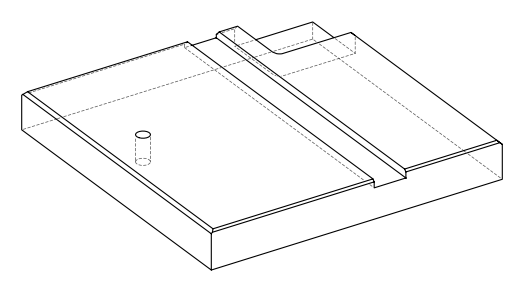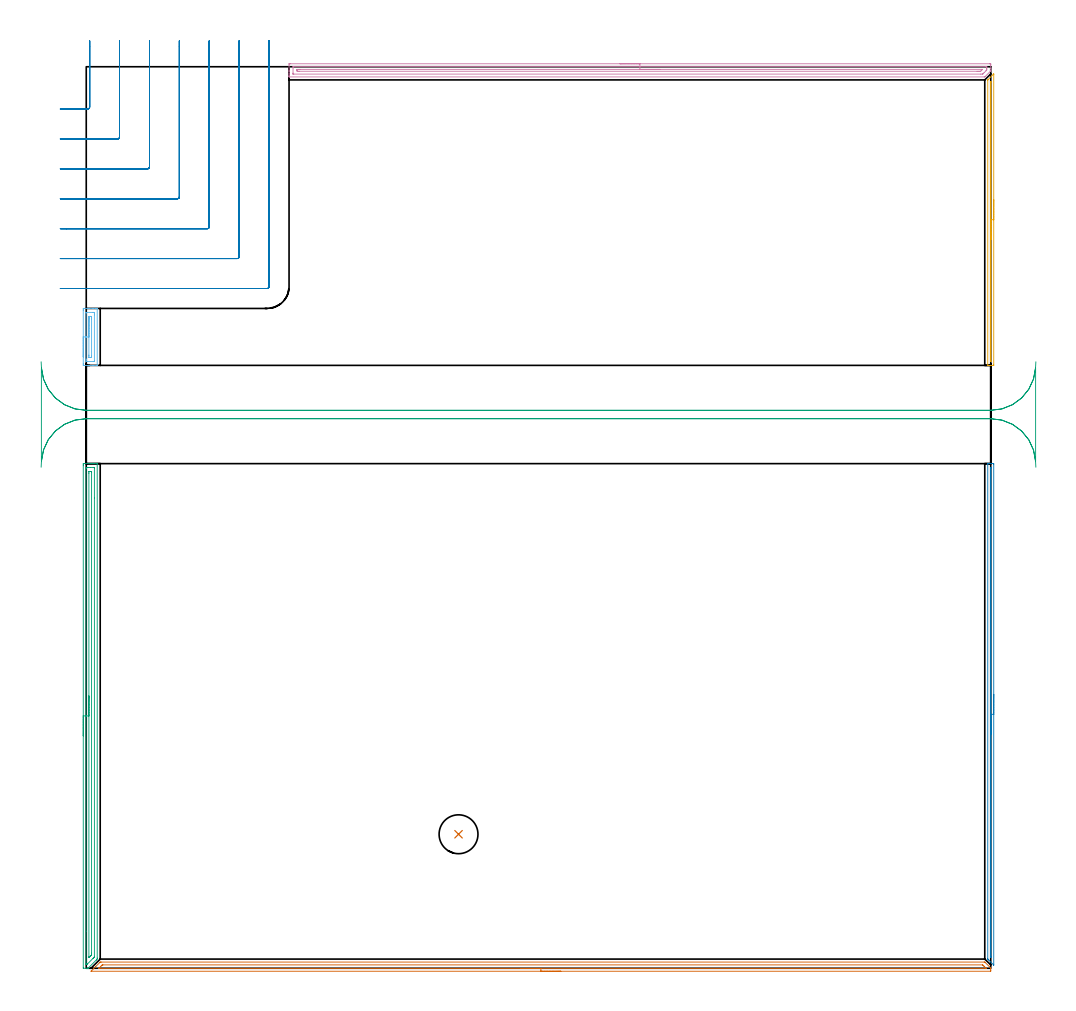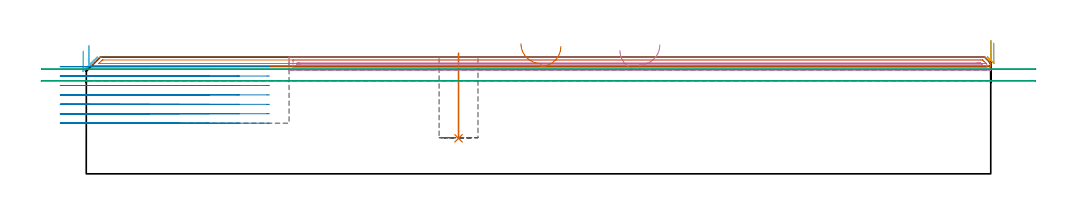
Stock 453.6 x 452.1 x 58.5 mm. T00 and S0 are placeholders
(PLAN: 9 operations, 3 tool changes, 49.2 min)
(1 INDEXABLE_INSERT_DRILL_BLIND_HOLE_FROM_SOLID | STEP1POCKET | NXT0302_010 | 0.17 min | 12063 mm3)
(2 AREA_MILL | FG_CHAMFER_SURFACE | UGT0205_001 | 4.14 min | 1149 mm3)
(3 AREA_MILL_1 | FG_CHAMFER_SURFACE_1 | UGT0205_001 | 6.22 min | 6305 mm3)
(4 AREA_MILL_2 | FG_CHAMFER_SURFACE_2 | UGT0205_001 | 8.6 min | 7759 mm3)
(5 AREA_MILL_3 | FG_CHAMFER_SURFACE_3 | UGT0205_001 | 2.45 min | 658 mm3)
(6 AREA_MILL_4 | FG_CHAMFER_SURFACE_4 | UGT0205_001 | 0.87 min | 918 mm3)
(7 AREA_MILL_5 | FG_CHAMFER_SURFACE_5 | UGT0205_001 | 7.35 min | 4726 mm3)
(8 MILL_CORNER_NOTCH_RECTANGULAR | CORNER_NOTCH_RECTANGULAR | UGT0201_094 | Follow Part, ap 5, ae 75% | 14.93 min | 406972 mm3)
(9 MILL_RECTANGULAR_SLOT | SLOT_RECTANGULAR | UGT0201_009 | Follow Part, ap 11.25, ae 75% | 4.47 min | 265330 mm3)
(TOOL NXT0302_010 | Index. Insert Drill 19.5mm [880-D1950L25-05] | D19.5 PA176 FL98 Z2)
(TOOL UGT0205_001 | Chamfer Mill 20 x 3 x 45 deg. | D20 FL50 Z2)
(TOOL UGT0201_094 | End mill 20 mm | D20 FL38 Z4)
(TOOL UGT0201_009 | End Mill 45 mm | D45 FL63 Z6)
(OP 1 INDEXABLE_INSERT_DRILL_BLIND_HOLE_FROM_SOLID)
G17 G21 G94 G90
T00 M6
G54
G17 G0 G90 X186.7 Y67.2 S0 M3
G43 Z68.5 H1
G94 G81 G98 Z17.8 F250. R60.5
G80
M5
M2
(OP 2 AREA_MILL)
G17 G21 G94 G90
T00 M6
G54
G17 G0 G90 X455.1 Y137.35 S1061 M3
G43 Z68.5 H0
Z65.5
G94 G1 Y137.312 Z64.628 F250.
Y137.198 Z63.764
Y137.009 Z62.912
Y136.747 Z62.08
Y136.413 Z61.274
Y136.01 Z60.5
Y135.541 Z59.764
Y135.01 Z59.072
Y134.421 Z58.429
Y133.778 Z57.84
Y133.086 Z57.308
Y132.35 Z56.84
Y131.576 Z56.437
Y130.77 Z56.103
Y129.938 Z55.841
Y129.086 Z55.652
Y128.222 Z55.538
Y127.35 Z55.5
Y1.711
X455.095 Y1.628 Z55.504
X455.093 Y1.618 Z55.505
X455.071 Y1.628 Z55.527
X452.646 Y4.053 Z57.953
X452.265 Y4.434 Z58.331
X452.104 Y4.596 Z58.49
X452.1 Y4.905 Z58.5
Y252.923
X452.096 Y253.077 Z58.496
X452.102 Y253.09 Z58.489
X452.107 Y253.096 Z58.484
X452.164 Y253.1 Z58.428
X452.581 Z58.019
X452.893 Z57.706
X453.6 Z56.995
X454.845 Z55.752
X455.091 Y253.098 Z55.505
X455.1 Y252.619 Z55.5
Y127.35
X453.686 Z56.914
X453.685 Y5.799 Z56.915
Y5.714
X453.682 Y5.627 Z56.918
X453.676 Y5.485 Z56.924
X453.6 Y5.559 Z57.
X453.543 Y5.619 Z57.057
X453.521 Y5.659 Z57.079
X453.518 Y5.713 Z57.082
X453.516 Y5.799 Z57.084
X453.515 Y5.884 Z57.085
X453.514 Y6.693 Z57.086
X453.515 Y250.774 Z57.085
X453.516 Y250.86 Z57.084
X453.521 Y251.031 Z57.079
X453.529 Y251.091 Z57.071
X453.549 Y251.094 Z57.051
X453.6 Y251.097 Z57.
X453.659 Z56.941
X453.675 Y251.094 Z56.925
X453.678 Y251.092 Z56.922
X453.681 Y251.06 Z56.919
X453.684 Y250.946 Z56.916
X453.686 Y250.775 Z56.914
Y250.689
Y127.35
Y126.478 Z56.952
Y125.613 Z57.066
Y124.762 Z57.255
Y123.93 Z57.517
Y123.124 Z57.851
Y122.35 Z58.254
Y121.614 Z58.723
Y120.922 Z59.254
Y120.279 Z59.843
Y119.69 Z60.486
Y119.158 Z61.178
Y118.69 Z61.914
Y118.287 Z62.688
Y117.953 Z63.494
Y117.691 Z64.326
Y117.502 Z65.178
Y117.388 Z66.043
Y117.35 Z66.914
G0 Z68.5
M5
M2
(OP 3 AREA_MILL_1)
G17 G21 G94 G90
T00 M6
G54
G17 G0 G90 X-1.5 Y116.55 S1061 M3
G43 Z68.5 H0
Z61.5
G94 G1 Y116.588 Z60.628 F250.
Y116.702 Z59.764
Y116.891 Z58.912
Y117.153 Z58.08
Y117.487 Z57.274
Y117.89 Z56.5
Y118.358 Z55.764
Y118.89 Z55.072
Y119.479 Z54.429
Y120.122 Z53.84
Y120.814 Z53.309
Y121.55 Z52.84
Y122.324 Z52.437
Y123.13 Z52.103
Y123.962 Z51.841
Y124.814 Z51.652
Y125.678 Z51.538
Y126.55 Z51.5
Y252.02
X-1.499 Y252.485 Z51.501
X-1.495 Y252.909 Z51.503
X-1.492 Y253.09 Z51.505
X-1.078 Y253.1 Z51.919
X2.44 Z55.434
X2.987 Z55.984
X3.319 Z56.315
X3.866 Z56.862
X4.198 Z57.193
X5.182 Z58.181
X5.494 Y253.09 Z58.493
X5.5 Y252.931 Z58.5
Y5.081
X5.498 Y4.593 Z58.487
X5.096 Y4.195 Z58.095
X5.078 Y4.177 Z58.077
X0.974 Y0.074 Z53.973
X0.918 Y0.02 Z53.917
X0.891 Y0.001 Z53.889
X0.681 Y0. Z53.679
X0.622 Z53.621
X-0.198 Z52.796
X-1.409 Z51.588
X-1.491 Y0.003 Z51.505
X-1.5 Y0.169 Z51.5
Y126.55
X-0.086 Z52.914
X-0.085 Y250.583 Z52.915
X-0.084 Y250.698 Z52.916
X-0.079 Y251.078 Z52.921
X0.292 Y251.093 Z53.292
X0.681 Y251.098 Z53.681
X1.165 Y251.1 Z54.165
X2.044 Z55.044
X3.803 Z56.803
X4.002 Y251.098 Z57.002
X4.033 Y251.096 Z57.033
X4.064 Y251.09 Z57.064
X4.079 Y251.085 Z57.079
X4.08 Y251.06 Z57.08
X4.085 Y250.814 Z57.085
X4.086 Y235.797 Z57.086
X4.085 Y5.974 Z57.085
X4.083 Y5.78 Z57.083
X4.08 Y5.683 Z57.08
X4.078 Y5.639 Z57.078
X4.049 Y5.608 Z57.049
X3.866 Y5.419 Z56.866
X3.531 Y5.081 Z56.531
X3.425 Y4.974 Z56.425
X0.681 Y2.232 Z53.681
X0.468 Y2.028 Z53.468
X0.448 Y2.01 Z53.448
X0.418 Y2.006 Z53.418
X0.351 Y2.003 Z53.351
X0.197 Y2. Z53.197
X-0.002 Y2.002 Z52.998
X-0.033 Y2.004 Z52.967
X-0.064 Y2.01 Z52.936
X-0.079 Y2.015 Z52.921
X-0.08 Y2.04 Z52.92
X-0.085 Y2.286 Z52.915
X-0.086 Y18.601 Z52.914
Y126.55
X1.328 Z54.328
X1.329 Y248.254 Z54.329
X1.331 Y248.912 Z54.331
X1.333 Y249.029 Z54.333
X1.335 Y249.08 Z54.335
X1.383 Y249.092 Z54.383
X1.56 Y249.095 Z54.56
X2.256 Y249.099 Z55.256
X2.44 Y249.096 Z55.44
X2.624 Y249.09 Z55.624
X2.665 Y249.086 Z55.665
X2.667 Y249.053 Z55.667
X2.67 Y248.991 Z55.67
X2.671 Y248.912 Z55.671
Y248.677
Y7.525
X2.669 Y6.867 Z55.669
X2.667 Y6.75 Z55.667
X2.665 Y6.694 Z55.665
X2.647 Y6.657 Z55.647
X2.44 Y6.443 Z55.44
X2.209 Y6.209 Z55.209
X1.975 Y5.974 Z54.975
X1.766 Y5.765 Z54.766
X1.56 Y5.562 Z54.56
X1.355 Y5.364 Z54.355
X1.337 Y5.348 Z54.337
X1.335 Y5.374 Z54.335
X1.331 Y5.456 Z54.331
X1.329 Y5.582 Z54.329
Y5.739
X1.328 Y126.55 Z54.328
Y127.422 Z54.367
Y128.286 Z54.48
Y129.138 Z54.669
Y129.97 Z54.932
Y130.776 Z55.265
Y131.55 Z55.668
Y132.286 Z56.137
Y132.978 Z56.668
Y133.621 Z57.257
Y134.21 Z57.901
Y134.742 Z58.593
Y135.21 Z59.328
Y135.613 Z60.102
Y135.947 Z60.908
Y136.209 Z61.74
Y136.398 Z62.592
Y136.512 Z63.457
Y136.55 Z64.328
G0 Z68.5
M5
M2
(OP 4 AREA_MILL_2)
G17 G21 G94 G90
T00 M6
G54
G17 G0 G90 X267.65 Y453.6 S1061 M3
G43 Z68.5 H0
Z61.9
G94 G1 X267.688 Z61.028 F250.
X267.802 Z60.163
X267.991 Z59.312
X268.253 Z58.48
X268.587 Z57.674
X268.99 Z56.9
X269.458 Z56.164
X269.99 Z55.472
X270.579 Z54.829
X271.222 Z54.24
X271.914 Z53.708
X272.65 Z53.24
X273.424 Z52.837
X274.23 Z52.503
X275.062 Z52.241
X275.913 Z52.052
X276.778 Z51.938
X277.65 Z51.9
X452.996
X453.133 Y453.599 Z51.901
X453.598 Y453.591 Z51.905
X453.6 Y453.296 Z52.201
Y452.98 Z52.516
Y451.193 Z54.301
Y450.083 Z55.416
X453.599 Y450.002 Z55.495
X453.591 Y449.99 Z55.508
X450.73 Y447.131 Z58.369
X450.595 Y447.004 Z58.49
X450.319 Y447. Z58.5
X101.858
X101.71 Y447.003 Z58.488
X101.707 Y447.059 Z58.433
X101.7 Y447.438 Z58.061
Y447.881 Z57.618
Y448.513 Z56.982
Y449.722 Z55.774
Y450.297 Z55.197
X101.701 Y452.98 Z52.516
X101.704 Y453.582 Z51.915
X101.707 Y453.591 Z51.905
X102.304 Y453.6 Z51.9
X277.65
Y452.186 Z53.314
X451.211 Y452.185 Z53.315
X451.31 Y452.184 Z53.316
X451.507 Y452.179 Z53.321
X451.591 Y452.171 Z53.329
X451.594 Y452.142 Z53.358
X451.596 Y452.087 Z53.413
X451.599 Y451.698 Z53.802
Y451.193 Z54.307
X451.597 Y450.807 Z54.693
X451.59 Y450.553 Z54.947
X451.572 Y450.433 Z55.067
X451.446 Y450.3 Z55.2
X451.33 Y450.181 Z55.319
X451.211 Y450.061 Z55.439
X450.319 Y449.168 Z56.332
X449.991 Y448.842 Z56.658
X449.658 Y448.513 Z56.987
X449.577 Y448.439 Z57.061
X449.554 Y448.421 Z57.079
X449.521 Y448.418 Z57.082
X449.427 Y448.416 Z57.084
X448.633 Y448.414 Z57.086
X104.089 Y448.415 Z57.085
X103.99 Y448.416 Z57.084
X103.793 Y448.421 Z57.079
X103.709 Y448.43 Z57.07
X103.706 Y448.458 Z57.042
X103.704 Y448.513 Z56.987
X103.701 Y448.902 Z56.598
Y451.581 Z53.919
X103.708 Y452.087 Z53.413
X103.71 Y452.177 Z53.323
X103.891 Y452.183 Z53.317
X103.991 Y452.185 Z53.315
X277.65 Y452.186 Z53.314
Y450.772 Z54.728
X449.165 Y450.771 Z54.729
X449.427 Y450.77 Z54.73
X449.448 Y450.768 Z54.732
X449.453 Y450.766 Z54.734
X449.454 Y450.761 Z54.739
X449.448 Y450.749 Z54.751
X449.441 Y450.741 Z54.759
X449.427 Y450.726 Z54.774
X448.766 Y450.068 Z55.432
X448.534 Y449.84 Z55.66
X448.108 Y449.834 Z55.666
X447.642 Y449.83 Z55.67
X447.22 Y449.829 Z55.671
X446.75 Y449.828 Z55.672
X106.766 Y449.829 Z55.671
X106.343 Y449.83 Z55.67
X105.873 Y449.833 Z55.667
X105.726 Y449.835 Z55.665
X105.71 Y450.127 Z55.373
X105.704 Y450.3 Z55.2
X105.701 Y450.472 Z55.028
X105.706 Y450.647 Z54.853
X105.71 Y450.757 Z54.743
X105.757 Y450.765 Z54.735
X105.873 Y450.767 Z54.733
X106.296 Y450.77 Z54.73
X106.766 Y450.771 Z54.729
X107.187 Y450.772 Z54.728
X277.65
X278.522 Z54.766
X279.386 Z54.88
X280.238 Z55.069
X281.07 Z55.331
X281.876 Z55.665
X282.65 Z56.068
X283.386 Z56.537
X284.078 Z57.068
X284.721 Z57.657
X285.31 Z58.301
X285.841 Z58.993
X286.31 Z59.728
X286.713 Z60.502
X287.047 Z61.308
X287.309 Z62.14
X287.498 Z62.992
X287.612 Z63.857
X287.65 Z64.728
G0 Z68.5
M5
M2
(OP 5 AREA_MILL_3)
G17 G21 G94 G90
T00 M6
G54
G17 G0 G90 X455.1 Y385.4 S1061 M3
G43 Z68.5 H0
Z65.5
G94 G1 Y385.362 Z64.629 F250.
Y385.248 Z63.764
Y385.059 Z62.912
Y384.797 Z62.08
Y384.463 Z61.274
Y384.06 Z60.5
Y383.591 Z59.764
Y383.06 Z59.072
Y382.471 Z58.429
Y381.828 Z57.84
Y381.136 Z57.309
Y380.4 Z56.84
Y379.626 Z56.437
Y378.82 Z56.103
Y377.988 Z55.841
Y377.136 Z55.652
Y376.271 Z55.538
Y375.4 Z55.5
Y302.567
X455.097 Y302.425 Z55.503
X455.091 Y302.302 Z55.506
X453.6 Y302.3 Z56.995
X453.098 Z57.501
X452.707 Z57.891
X452.441 Z58.157
X452.143 Y302.307 Z58.449
X452.103 Y302.31 Z58.489
X452.1 Y302.425 Z58.5
Y445.26
X452.104 Y445.495 Z58.489
X452.21 Y445.611 Z58.389
X454.826 Y448.226 Z55.772
X454.939 Y448.339 Z55.657
X455.092 Y448.488 Z55.506
X455.096 Y448.436 Z55.503
X455.099 Y448.28 Z55.501
X455.1 Y448.226 Z55.5
Y375.4
X453.686 Z56.914
X453.685 Y304.565 Z56.915
X453.683 Y304.479 Z56.917
X453.679 Y304.317 Z56.921
X453.6 Y304.309 Z57.
X453.55 Y304.308 Z57.05
X453.526 Y304.309 Z57.074
X453.521 Y304.394 Z57.079
X453.516 Y304.565 Z57.084
X453.515 Y304.65 Z57.085
Y443.565
X453.519 Y444.37 Z57.081
X453.52 Y444.449 Z57.08
X453.6 Y444.539 Z57.
X453.679 Y444.609 Z56.921
X453.683 Y444.455 Z56.917
X453.685 Y444.37 Z56.915
X453.686 Y375.4 Z56.914
Y374.528 Z56.952
Y373.663 Z57.066
Y372.812 Z57.255
Y371.98 Z57.517
Y371.174 Z57.851
Y370.4 Z58.254
Y369.664 Z58.723
Y368.972 Z59.254
Y368.329 Z59.843
Y367.739 Z60.486
Y367.208 Z61.179
Y366.74 Z61.914
Y366.337 Z62.688
Y366.003 Z63.494
Y365.741 Z64.326
Y365.552 Z65.178
Y365.438 Z66.043
Y365.4 Z66.914
G0 Z68.5
M5
M2
(OP 6 AREA_MILL_4)
G17 G21 G94 G90
T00 M6
G54
G17 G0 G90 X-1.5 Y306.6 S1061 M3
G43 Z68.5 H0
Z61.5
G94 G1 Y306.638 Z60.628 F250.
Y306.752 Z59.764
Y306.941 Z58.912
Y307.203 Z58.08
Y307.537 Z57.274
Y307.94 Z56.5
Y308.409 Z55.764
Y308.94 Z55.072
Y309.529 Z54.429
Y310.172 Z53.84
Y310.864 Z53.309
Y311.6 Z52.84
Y312.374 Z52.437
Y313.18 Z52.103
Y314.012 Z51.841
Y314.864 Z51.652
Y315.728 Z51.538
Y316.6 Z51.5
Y329.899
X-1.499 Y330.36 Z51.501
X-1.494 Y330.781 Z51.503
X-1.491 Y330.891 Z51.505
X-1.078 Y330.9 Z51.918
X0.681 Z53.675
X1.37 Z54.368
X1.56 Z54.558
X3.319 Z56.316
X3.699 Z56.698
X4.698 Z57.697
X5.078 Z58.076
X5.319 Y330.899 Z58.318
X5.494 Y330.89 Z58.492
X5.5 Y330.804 Z58.5
Y302.396
X5.494 Y302.31 Z58.492
X5.318 Y302.3 Z58.316
X3.699 Z56.697
X3.319 Z56.316
X3.129 Z56.126
X1.371 Z54.368
X0.681 Z53.675
X-1.078 Y302.301 Z51.918
X-1.301 Y302.304 Z51.694
X-1.491 Y302.309 Z51.505
X-1.494 Y302.419 Z51.503
X-1.499 Y302.84 Z51.501
X-1.5 Y303.266 Z51.5
Y316.6
X-0.086 Z52.914
X-0.085 Y328.585 Z52.915
X-0.083 Y328.778 Z52.917
X-0.081 Y328.874 Z52.919
X-0.08 Y328.889 Z52.92
X-0.032 Y328.893 Z52.968
X0.056 Y328.896 Z53.056
X0.369 Y328.9 Z53.369
X3.319 Z56.319
X3.888 Y328.898 Z56.888
X4.017 Y328.893 Z57.017
X4.072 Y328.89 Z57.072
X4.081 Y328.703 Z57.081
X4.083 Y328.585 Z57.083
X4.086 Y327.811 Z57.086
Y327.697
X4.085 Y304.615 Z57.085
X4.083 Y304.422 Z57.083
X4.081 Y304.326 Z57.081
X4.079 Y304.311 Z57.079
X4.032 Y304.307 Z57.032
X3.943 Y304.304 Z56.943
X3.631 Y304.3 Z56.631
X0.681 Z53.681
X0.112 Y304.302 Z53.112
X-0.017 Y304.306 Z52.983
X-0.072 Y304.31 Z52.928
X-0.081 Y304.497 Z52.919
X-0.083 Y304.615 Z52.917
X-0.086 Y305.389 Z52.914
Y305.503
Y316.6
X1.328 Z54.328
X1.329 Y326.155 Z54.329
X1.331 Y326.809 Z54.331
X1.333 Y326.867 Z54.333
X1.335 Y326.887 Z54.335
X1.381 Y326.893 Z54.381
X1.471 Y326.899 Z54.471
X1.56 Y326.9 Z54.56
X2.35 Z55.35
X2.44 Y326.897 Z55.44
X2.529 Y326.891 Z55.529
X2.665 Y326.878 Z55.665
X2.667 Y326.809 Z55.667
X2.67 Y326.577 Z55.67
X2.671 Y325.921 Z55.671
Y325.687
Y307.045
X2.669 Y306.391 Z55.669
X2.667 Y306.333 Z55.667
X2.665 Y306.313 Z55.665
X2.619 Y306.307 Z55.619
X2.529 Y306.301 Z55.529
X2.44 Y306.3 Z55.44
X1.65 Z54.65
X1.56 Y306.303 Z54.56
X1.471 Y306.309 Z54.471
X1.335 Y306.322 Z54.335
X1.333 Y306.391 Z54.333
X1.33 Y306.623 Z54.33
X1.329 Y307.279 Z54.329
X1.328 Y307.513 Z54.328
Y316.6
Y317.472 Z54.367
Y318.336 Z54.48
Y319.188 Z54.669
Y320.02 Z54.932
Y320.826 Z55.265
Y321.6 Z55.668
Y322.336 Z56.137
Y323.028 Z56.668
Y323.671 Z57.257
Y324.26 Z57.901
Y324.792 Z58.593
Y325.26 Z59.328
Y325.663 Z60.102
Y325.997 Z60.908
Y326.259 Z61.74
Y326.448 Z62.592
Y326.562 Z63.457
Y326.6 Z64.328
G0 Z68.5
M5
M2
(OP 7 AREA_MILL_5)
G17 G21 G94 G90
T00 M6
G54
G17 G0 G90 X238. Y-1.5 S1061 M3
G43 Z68.5 H0
Z63.9
G94 G1 X237.962 Z63.028 F250.
X237.848 Z62.164
X237.659 Z61.312
X237.397 Z60.48
X237.063 Z59.674
X236.66 Z58.9
X236.192 Z58.164
X235.66 Z57.472
X235.071 Z56.829
X234.428 Z56.24
X233.736 Z55.708
X233. Z55.24
X232.226 Z54.837
X231.42 Z54.503
X230.588 Z54.241
X229.736 Z54.052
X228.872 Z53.938
X228. Z53.9
X2.564 Y-1.499 Z53.901
X2.523 Y-1.498 Z53.902
X2.414 Y-1.491 Z53.905
X2.485 Y-1.417 Z53.981
X2.564 Y-1.335 Z54.063
X3.635 Y-0.264 Z55.135
X4.796 Y0.896 Z56.296
X6.916 Y3.017 Z58.415
X6.933 Y3.033 Z58.43
X7.005 Y3.102 Z58.48
X7.475 Y3.1 Z58.5
X450.311
X450.595 Y3.099 Z58.485
X450.667 Y3.034 Z58.432
X453.492 Y0.209 Z55.607
X453.585 Y0.114 Z55.512
X453.599 Y0.094 Z55.491
X453.6 Y-0.11 Z55.289
Y-0.27 Z55.13
Y-0.974 Z54.426
Y-1.209 Z54.19
X453.59 Y-1.493 Z53.905
X453.527 Y-1.5 Z53.9
X228.
Y-0.086 Z55.314
X6.582
X6.361 Y-0.079 Z55.321
X6.286 Y-0.074 Z55.326
X6.302 Y-0.053 Z55.347
X6.327 Y-0.025 Z55.375
X6.422 Y0.072 Z55.472
X6.519 Y0.169 Z55.569
X7.475 Y1.125 Z56.525
X7.758 Y1.406 Z56.806
X7.965 Y1.607 Z57.007
X8.039 Y1.677 Z57.077
X8.145 Y1.681 Z57.081
X8.367 Y1.686 Z57.086
X449.418
X449.53 Y1.681 Z57.081
X449.553 Y1.679 Z57.079
X449.677 Y1.563 Z56.963
X449.878 Y1.368 Z56.768
X450.169 Y1.081 Z56.481
X450.311 Y0.939 Z56.339
X451.204 Y0.047 Z55.447
X451.275 Y-0.025 Z55.375
X451.28 Y-0.032 Z55.368
X451.29 Y-0.05 Z55.35
X451.301 Y-0.079 Z55.321
X451.203 Y-0.086 Z55.314
X228.
X227.128 Z55.352
X226.264 Z55.466
X225.412 Z55.655
X224.58 Z55.917
X223.774 Z56.251
X223. Z56.654
X222.264 Z57.123
X221.572 Z57.654
X220.929 Z58.243
X220.34 Z58.886
X219.808 Z59.578
X219.34 Z60.314
X218.937 Z61.088
X218.603 Z61.894
X218.341 Z62.726
X218.152 Z63.578
X218.038 Z64.443
X218. Z65.314
G0 Z68.5
M5
M2
(OP 8 MILL_CORNER_NOTCH_RECTANGULAR)
G17 G21 G94 G90
T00 M6
G54
G17 G0 G90 X-13. Y430.9 S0 M3
G43 Z68.5 H0
Z53.771
G94 G1 X-10. F250.
X0.707 F500.
G3 X1.7 Y431.893 R1.
G1 Y462.1
Y465.1 F250.
G0 Z68.5
X-13. Y415.9
Z53.771
G1 X-10.
X15.707 F500.
G3 X16.7 Y416.893 R1.
G1 Y462.1
Y465.1 F250.
G0 Z68.5
X-13. Y400.9
Z53.771
G1 X-10.
X30.706 F500.
G3 X31.7 Y401.894 R1.
G1 Y462.1
Y465.1 F250.
G0 Z68.5
X-13. Y385.9
Z53.771
G1 X-10.
X45.706 F500.
G3 X46.7 Y386.894 R1.
G1 Y462.1
Y465.1 F250.
G0 Z68.5
X-13. Y370.9
Z53.771
G1 X-10.
X60.705 F500.
G3 X61.7 Y371.895 R1.
G1 Y462.1
Y465.1 F250.
G0 Z68.5
X-13. Y355.9
Z53.771
G1 X-10.
X75.705 F500.
G3 X76.7 Y356.895 R1.
G1 Y462.1
Y465.1 F250.
G0 Z68.5
X-13. Y340.9
Z53.771
G1 X-10.
X90.7 F500.
G3 X91.7 Y341.9 R1.
G1 Y462.1
Y465.1 F250.
G0 Z68.5
X-13. Y430.9
Z49.043
G1 X-10.
X0.707 F500.
G3 X1.7 Y431.893 R1.
G1 Y462.1
Y465.1 F250.
G0 Z68.5
X-13. Y415.9
Z49.043
G1 X-10.
X15.707 F500.
G3 X16.7 Y416.893 R1.
G1 Y462.1
Y465.1 F250.
G0 Z68.5
X-13. Y400.9
Z49.043
G1 X-10.
X30.706 F500.
G3 X31.7 Y401.894 R1.
G1 Y462.1
Y465.1 F250.
G0 Z68.5
X-13. Y385.9
Z49.043
G1 X-10.
X45.706 F500.
G3 X46.7 Y386.894 R1.
G1 Y462.1
Y465.1 F250.
G0 Z68.5
X-13. Y370.9
Z49.043
G1 X-10.
X60.705 F500.
G3 X61.7 Y371.895 R1.
G1 Y462.1
Y465.1 F250.
G0 Z68.5
X-13. Y355.9
Z49.043
G1 X-10.
X75.705 F500.
G3 X76.7 Y356.895 R1.
G1 Y462.1
Y465.1 F250.
G0 Z68.5
X-13. Y340.9
Z49.043
G1 X-10.
X90.7 F500.
G3 X91.7 Y341.9 R1.
G1 Y462.1
Y465.1 F250.
G0 Z68.5
X-13. Y430.9
Z44.314
G1 X-10.
X0.707 F500.
G3 X1.7 Y431.893 R1.
G1 Y462.1
Y465.1 F250.
G0 Z68.5
X-13. Y415.9
Z44.314
G1 X-10.
X15.707 F500.
G3 X16.7 Y416.893 R1.
G1 Y462.1
Y465.1 F250.
G0 Z68.5
X-13. Y400.9
Z44.314
G1 X-10.
X30.706 F500.
G3 X31.7 Y401.894 R1.
G1 Y462.1
Y465.1 F250.
G0 Z68.5
X-13. Y385.9
Z44.314
G1 X-10.
X45.706 F500.
G3 X46.7 Y386.894 R1.
G1 Y462.1
Y465.1 F250.
G0 Z68.5
X-13. Y370.9
Z44.314
G1 X-10.
X60.705 F500.
G3 X61.7 Y371.895 R1.
G1 Y462.1
Y465.1 F250.
G0 Z68.5
X-13. Y355.9
Z44.314
G1 X-10.
X75.705 F500.
G3 X76.7 Y356.895 R1.
G1 Y462.1
Y465.1 F250.
G0 Z68.5
X-13. Y340.9
Z44.314
G1 X-10.
X90.7 F500.
G3 X91.7 Y341.9 R1.
G1 Y462.1
Y465.1 F250.
G0 Z68.5
X-13. Y430.9
Z39.586
G1 X-10.
X0.707 F500.
G3 X1.7 Y431.893 R1.
G1 Y462.1
Y465.1 F250.
G0 Z68.5
X-13. Y415.9
Z39.586
G1 X-10.
X15.707 F500.
G3 X16.7 Y416.893 R1.
G1 Y462.1
Y465.1 F250.
G0 Z68.5
X-13. Y400.9
Z39.586
G1 X-10.
X30.706 F500.
G3 X31.7 Y401.894 R1.
G1 Y462.1
Y465.1 F250.
G0 Z68.5
X-13. Y385.9
Z39.586
G1 X-10.
X45.706 F500.
G3 X46.7 Y386.894 R1.
G1 Y462.1
Y465.1 F250.
G0 Z68.5
X-13. Y370.9
Z39.586
G1 X-10.
X60.705 F500.
G3 X61.7 Y371.895 R1.
G1 Y462.1
Y465.1 F250.
G0 Z68.5
X-13. Y355.9
Z39.586
G1 X-10.
X75.705 F500.
G3 X76.7 Y356.895 R1.
G1 Y462.1
Y465.1 F250.
G0 Z68.5
X-13. Y340.9
Z39.586
G1 X-10.
X90.7 F500.
G3 X91.7 Y341.9 R1.
G1 Y462.1
Y465.1 F250.
G0 Z68.5
X-13. Y430.9
Z34.857
G1 X-10.
X0.707 F500.
G3 X1.7 Y431.893 R1.
G1 Y462.1
Y465.1 F250.
G0 Z68.5
X-13. Y415.9
Z34.857
G1 X-10.
X15.707 F500.
G3 X16.7 Y416.893 R1.
G1 Y462.1
Y465.1 F250.
G0 Z68.5
X-13. Y400.9
Z34.857
G1 X-10.
X30.706 F500.
G3 X31.7 Y401.894 R1.
G1 Y462.1
Y465.1 F250.
G0 Z68.5
X-13. Y385.9
Z34.857
G1 X-10.
X45.706 F500.
G3 X46.7 Y386.894 R1.
G1 Y462.1
Y465.1 F250.
G0 Z68.5
X-13. Y370.9
Z34.857
G1 X-10.
X60.705 F500.
G3 X61.7 Y371.895 R1.
G1 Y462.1
Y465.1 F250.
G0 Z68.5
X-13. Y355.9
Z34.857
G1 X-10.
X75.705 F500.
G3 X76.7 Y356.895 R1.
G1 Y462.1
Y465.1 F250.
G0 Z68.5
X-13. Y340.9
Z34.857
G1 X-10.
X90.7 F500.
G3 X91.7 Y341.9 R1.
G1 Y462.1
Y465.1 F250.
G0 Z68.5
X-13. Y430.9
Z30.129
G1 X-10.
X0.707 F500.
G3 X1.7 Y431.893 R1.
G1 Y462.1
Y465.1 F250.
G0 Z68.5
X-13. Y415.9
Z30.129
G1 X-10.
X15.707 F500.
G3 X16.7 Y416.893 R1.
G1 Y462.1
Y465.1 F250.
G0 Z68.5
X-13. Y400.9
Z30.129
G1 X-10.
X30.706 F500.
G3 X31.7 Y401.894 R1.
G1 Y462.1
Y465.1 F250.
G0 Z68.5
X-13. Y385.9
Z30.129
G1 X-10.
X45.706 F500.
G3 X46.7 Y386.894 R1.
G1 Y462.1
Y465.1 F250.
G0 Z68.5
X-13. Y370.9
Z30.129
G1 X-10.
X60.705 F500.
G3 X61.7 Y371.895 R1.
G1 Y462.1
Y465.1 F250.
G0 Z68.5
X-13. Y355.9
Z30.129
G1 X-10.
X75.705 F500.
G3 X76.7 Y356.895 R1.
G1 Y462.1
Y465.1 F250.
G0 Z68.5
X-13. Y340.9
Z30.129
G1 X-10.
X90.7 F500.
G3 X91.7 Y341.9 R1.
G1 Y462.1
Y465.1 F250.
G0 Z68.5
X-13. Y430.9
Z25.4
G1 X-10.
X0.707 F500.
G3 X1.7 Y431.893 R1.
G1 Y462.1
Y465.1 F250.
G0 Z68.5
X-13. Y415.9
Z25.4
G1 X-10.
X15.707 F500.
G3 X16.7 Y416.893 R1.
G1 Y462.1
Y465.1 F250.
G0 Z68.5
X-13. Y400.9
Z25.4
G1 X-10.
X30.706 F500.
G3 X31.7 Y401.894 R1.
G1 Y462.1
Y465.1 F250.
G0 Z68.5
X-13. Y385.9
Z25.4
G1 X-10.
X45.706 F500.
G3 X46.7 Y386.894 R1.
G1 Y462.1
Y465.1 F250.
G0 Z68.5
X-13. Y370.9
Z25.4
G1 X-10.
X60.705 F500.
G3 X61.7 Y371.895 R1.
G1 Y462.1
Y465.1 F250.
G0 Z68.5
X-13. Y355.9
Z25.4
G1 X-10.
X75.705 F500.
G3 X76.7 Y356.895 R1.
G1 Y462.1
Y465.1 F250.
G0 Z68.5
X-13. Y340.9
Z25.4
G1 X-10.
X90.7 F500.
G3 X91.7 Y341.9 R1.
G1 Y462.1
Y465.1 F250.
G0 Z68.5
M5
M2
(OP 9 MILL_RECTANGULAR_SLOT)
G17 G21 G94 G90
T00 M6
G54
G17 G0 G90 X476.225 Y304.134 S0 M3
G43 Z68.5 H0
Z52.55
G94 G1 X476.07 Y301.138 F250.
G2 X453.6 Y279.8 R22.5 F500.
G1 X0.
G2 X-22.459 Y300.936 R22.5
G1 X-22.489 Y300.937
G3 X-22.5 Y300.22 R22.5
G1 Y255.231
G3 X-22.488 Y254.481 R22.5
G1 X-22.458 Y254.482
G2 X0. Y275.6 R22.5
G1 X453.6
G2 X476.07 Y254.262 R22.5
G1 X476.225 Y251.266 F250.
G0 Z68.5
X-22.625 Y251.265
Z46.6
G1 X-22.47 Y254.261
G2 X0. Y275.6 R22.5 F500.
G1 X453.6
G2 X476.07 Y254.262 R22.5
G1 X476.1
Y301.138
X476.07
G2 X453.6 Y279.8 R22.5
G1 X0.
G2 X-22.47 Y301.139 R22.5
G1 X-22.625 Y304.135 F250.
G0 Z68.5
M5
M2
